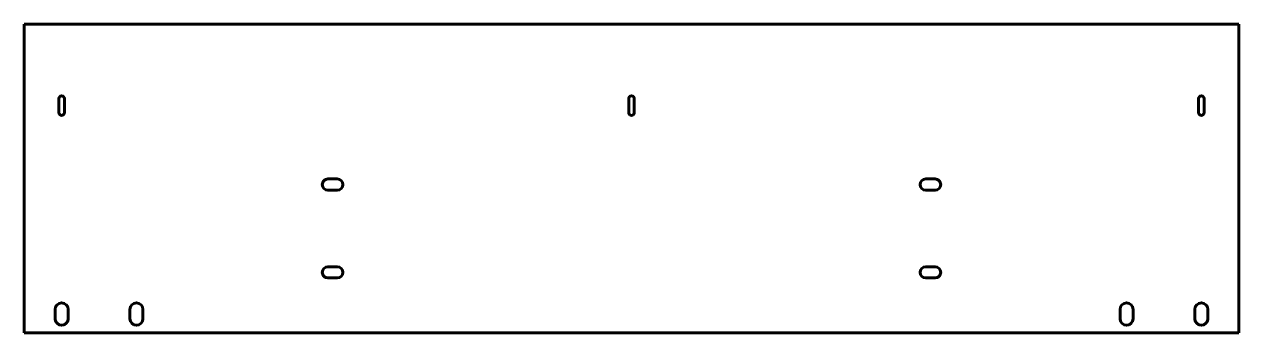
# Model space of a CAD drawing. Header units: millimetres. Extents: x 0 to 1300, y 0 to 330.
import ezdxf

# ---------------------------------------------------------------- set-up
doc = ezdxf.new("R2010")
doc.units = ezdxf.units.MM
doc.linetypes.add('K5LT_BASIC', pattern=[0])

msp = doc.modelspace()

# ---------------------------------------------------------------- linework, layer by layer
at = {"color": 150, "linetype": 'K5LT_BASIC', "lineweight": 60}
for p, q in [((1300, 330.2), (0, 330.2)), ((0, 330.2), (0, 296.2)), ((1300, 296.2), (1300, 330.2)), ((0, 296.2), (0, 289.6)), ((0, 289.6), (0, 40.6)), ((1300, 289.6), (1300, 296.2)), ((1300, 40.6), (1300, 289.6)), ((37, 250.6), (37, 235.6)), ((43, 235.6), (43, 250.6)), ((647, 250.6), (647, 235.6)), ((653, 235.6), (653, 250.6)), ((1257, 250.6), (1257, 235.6)), ((1263, 235.6), (1263, 250.6)), ((335, 164.6), (325, 164.6)), ((975, 164.6), (965, 164.6)), ((325, 152.6), (335, 152.6)), ((965, 152.6), (975, 152.6)), ((335, 70.6), (325, 70.6)), ((975, 70.6), (965, 70.6)), ((325, 58.6), (335, 58.6)), ((965, 58.6), (975, 58.6)), ((0, 40.6), (0, 34)), ((1300, 34), (1300, 40.6)), ((0, 34), (0, 0)), ((1300, 0), (1300, 34)), ((33, 25), (33, 15)), ((47, 15), (47, 25)), ((113, 25), (113, 15)), ((127, 15), (127, 25)), ((1173, 25), (1173, 15)), ((1187, 15), (1187, 25)), ((1253, 25), (1253, 15)), ((1267, 15), (1267, 25)), ((0, 0), (1300, 0))]:
    msp.add_line(p, q, dxfattribs=at)
for centre, radius, start, end in [((40, 250.6), 3, 0, 180), ((650, 250.6), 3, 0, 180), ((1260, 250.6), 3, 0, 180), ((40, 235.6), 3, 180, 0), ((650, 235.6), 3, 180, 0), ((1260, 235.6), 3, 180, 0), ((325, 158.6), 6, 90, 270), ((335, 158.6), 6, 270, 90), ((965, 158.6), 6, 90, 270), ((975, 158.6), 6, 270, 90), ((325, 64.6), 6, 90, 270), ((335, 64.6), 6, 270, 90), ((965, 64.6), 6, 90, 270), ((975, 64.6), 6, 270, 90), ((40, 25), 7, 0, 180), ((120, 25), 7, 0, 180), ((1180, 25), 7, 0, 180), ((1260, 25), 7, 0, 180), ((40, 15), 7, 180, 0), ((120, 15), 7, 180, 0), ((1180, 15), 7, 180, 0), ((1260, 15), 7, 180, 0)]:
    msp.add_arc(centre, radius, start, end, dxfattribs=at)

doc.saveas('drawing.dxf')
